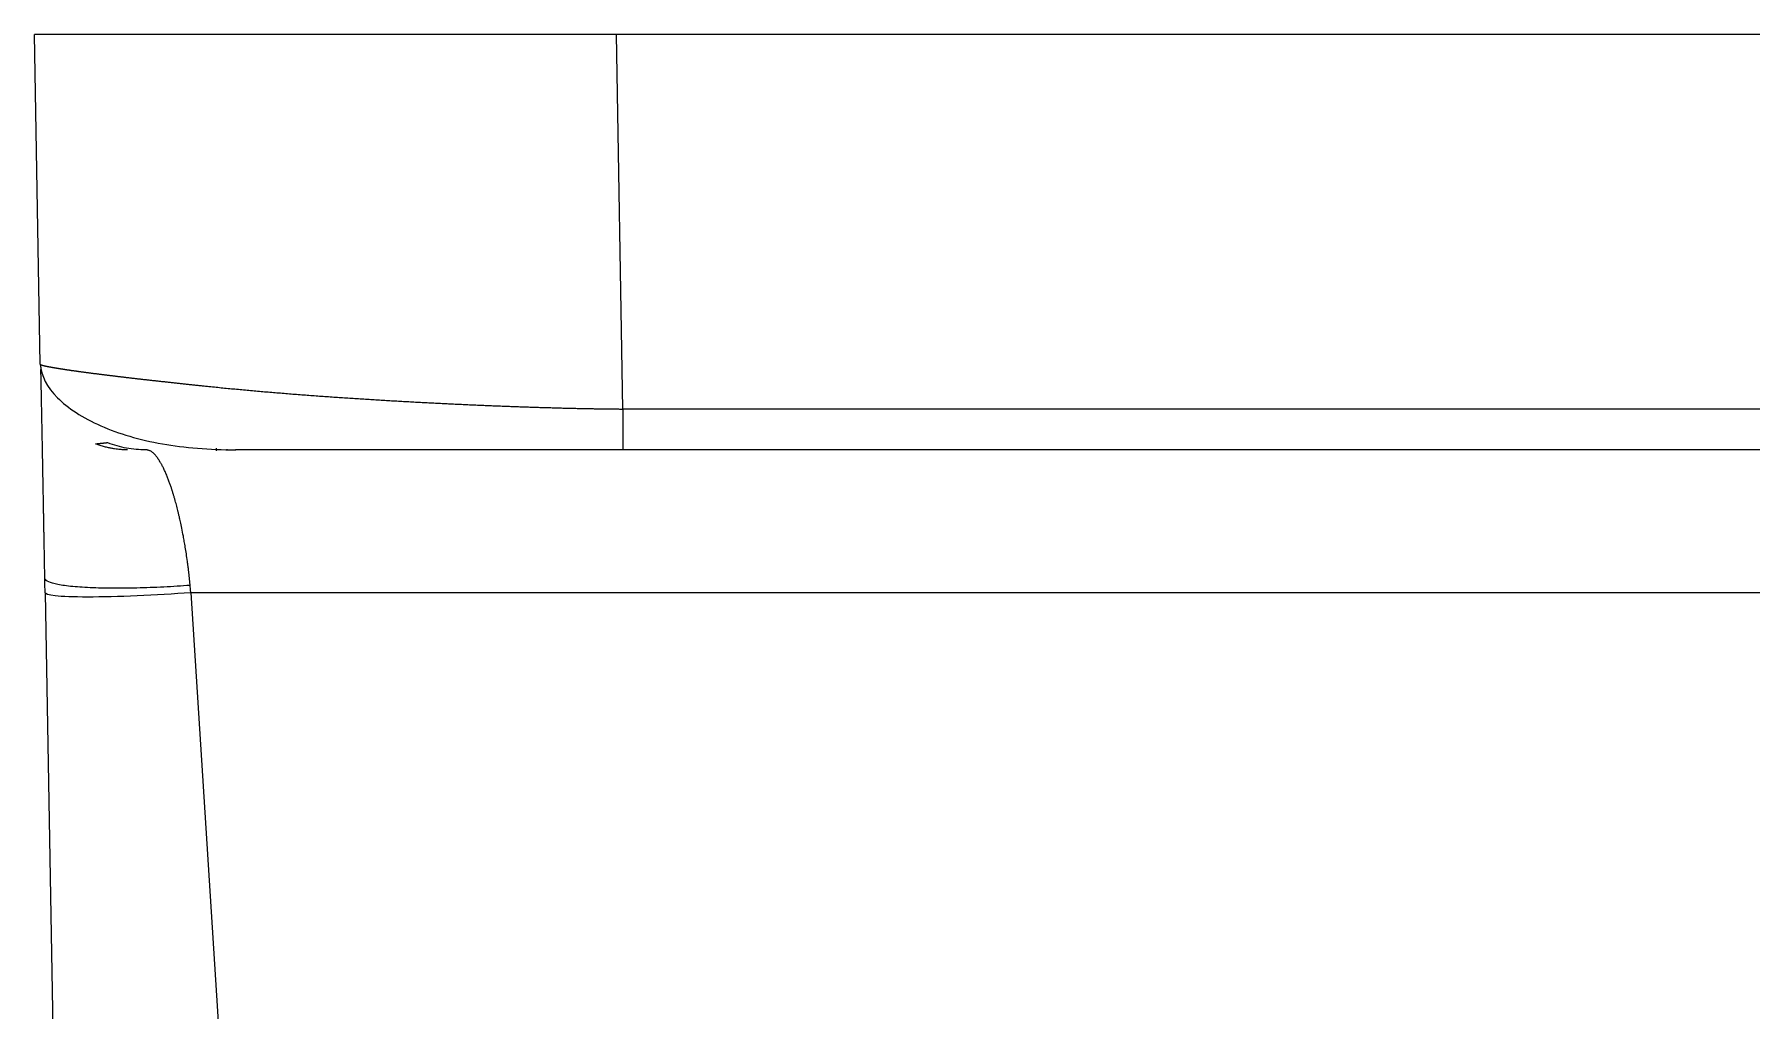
# Model space of a CAD drawing. Header units: millimetres. Extents: x 2433 to 4809, y -10272 to -6912.
# Drawn here: x 2927.5 to 2968.81, y -7211.44 to -7187.94 of the extents above; entities that cross this region are included whole.
import ezdxf

# ---------------------------------------------------------------- set-up
doc = ezdxf.new("R2010")
doc.units = ezdxf.units.MM

msp = doc.modelspace()

# ---------------------------------------------------------------- linework, layer by layer
at = {"linetype": 'Continuous', "lineweight": 18, "extrusion": (-1.22465e-16, -1, 0)}
for p, q in [((2941.499, -7187.942), (2927.501, -7187.942)), ((2927.638, -7195.878), (2927.501, -7187.942)), ((3158.794, -7187.942), (2941.499, -7187.942)), ((2931.871, -7197.903), (2931.873, -7197.963)), ((2932.142, -7197.942), (2932.142, -7197.925)), ((3176.361, -7197.942), (2941.655, -7197.942)), ((2927.759, -7201.38), (2929.779, -7317.233))]:
    msp.add_line(p, q, dxfattribs=at)
at = {"linetype": 'Continuous', "lineweight": 13, "extrusion": (-1.22465e-16, -1, 0)}
for p, q in [((2941.655, -7196.959), (2941.499, -7187.942)), ((3176.323, -7196.959), (2941.655, -7196.959)), ((2931.263, -7201.38), (2938.78, -7318.464)), ((3176.509, -7201.38), (2931.263, -7201.38))]:
    msp.add_line(p, q, dxfattribs=at)
at = {"linetype": 'Continuous', "lineweight": 18}
for points, degree, knots in [([(2927.638, -7195.878), (2927.669, -7196.168), (2927.937, -7196.697), (2929.019, -7197.402), (2930.511, -7197.841), (2931.704, -7197.938), (2932.346, -7197.942)], 3, [0, 0, 0, 0, 0.25676, 0.51098, 0.759841, 1, 1, 1, 1]), ([(2927.638, -7195.878), (2927.638, -7195.878), (2927.638, -7195.879), (2927.638, -7195.88), (2927.639, -7195.881), (2927.64, -7195.882), (2927.641, -7195.883), (2927.642, -7195.884), (2927.644, -7195.885), (2927.646, -7195.886), (2927.648, -7195.888), (2927.65, -7195.889), (2927.653, -7195.89), (2927.656, -7195.892), (2927.659, -7195.893), (2927.663, -7195.894), (2927.667, -7195.896), (2927.671, -7195.897), (2927.675, -7195.899), (2927.68, -7195.9), (2927.685, -7195.902), (2927.69, -7195.903), (2927.696, -7195.905), (2927.702, -7195.906), (2927.708, -7195.908), (2927.714, -7195.91), (2927.721, -7195.912), (2927.728, -7195.913), (2927.735, -7195.915), (2927.743, -7195.917), (2927.751, -7195.919), (2927.759, -7195.921), (2927.768, -7195.923), (2927.776, -7195.925), (2927.786, -7195.927), (2927.795, -7195.929), (2927.805, -7195.931), (2927.815, -7195.933), (2927.825, -7195.935), (2927.836, -7195.937), (2927.847, -7195.939), (2927.858, -7195.941), (2927.87, -7195.944), (2927.882, -7195.946), (2927.894, -7195.948), (2927.906, -7195.95), (2927.919, -7195.953), (2927.932, -7195.955), (2927.946, -7195.958), (2927.96, -7195.96), (2927.974, -7195.962), (2927.988, -7195.965), (2928.003, -7195.967), (2928.018, -7195.97), (2928.034, -7195.973), (2928.049, -7195.975), (2928.065, -7195.978), (2928.082, -7195.981), (2928.099, -7195.983), (2928.116, -7195.986), (2928.133, -7195.989), (2928.151, -7195.992), (2928.169, -7195.994), (2928.187, -7195.997), (2928.206, -7196), (2928.225, -7196.003), (2928.244, -7196.006), (2928.264, -7196.009), (2928.284, -7196.012), (2928.304, -7196.015), (2928.325, -7196.018), (2928.346, -7196.021), (2928.368, -7196.024), (2928.389, -7196.028), (2928.411, -7196.031), (2928.434, -7196.034), (2928.456, -7196.037), (2928.48, -7196.04), (2928.503, -7196.044), (2928.527, -7196.047), (2928.551, -7196.05), (2928.575, -7196.054), (2928.6, -7196.057), (2928.625, -7196.061), (2928.651, -7196.064), (2928.677, -7196.068), (2928.703, -7196.071), (2928.73, -7196.075), (2928.757, -7196.078), (2928.784, -7196.082), (2928.811, -7196.086), (2928.839, -7196.089), (2928.868, -7196.093), (2928.896, -7196.097), (2928.926, -7196.101), (2928.955, -7196.104), (2928.985, -7196.108), (2929.015, -7196.112), (2929.045, -7196.116), (2929.076, -7196.12), (2929.107, -7196.124), (2929.139, -7196.128), (2929.171, -7196.132), (2929.203, -7196.136), (2929.235, -7196.14), (2929.268, -7196.144), (2929.302, -7196.148), (2929.335, -7196.152), (2929.369, -7196.156), (2929.404, -7196.16), (2929.439, -7196.164), (2929.474, -7196.169), (2929.509, -7196.173), (2929.545, -7196.177), (2929.581, -7196.182), (2929.618, -7196.186), (2929.655, -7196.19), (2929.692, -7196.195), (2929.73, -7196.199), (2929.768, -7196.204), (2929.806, -7196.208), (2929.845, -7196.213), (2929.884, -7196.217), (2929.924, -7196.222), (2929.964, -7196.226), (2930.004, -7196.231), (2930.044, -7196.235), (2930.085, -7196.24), (2930.127, -7196.245), (2930.168, -7196.25), (2930.21, -7196.254), (2930.253, -7196.259), (2930.296, -7196.264), (2930.339, -7196.269), (2930.382, -7196.274), (2930.426, -7196.278), (2930.47, -7196.283), (2930.515, -7196.288), (2930.56, -7196.293), (2930.605, -7196.298), (2930.651, -7196.303), (2930.697, -7196.308), (2930.744, -7196.313), (2930.79, -7196.318), (2930.837, -7196.324), (2930.885, -7196.329), (2930.933, -7196.334), (2930.981, -7196.339), (2931.03, -7196.344), (2931.079, -7196.349), (2931.128, -7196.355), (2931.178, -7196.36), (2931.228, -7196.365), (2931.278, -7196.371), (2931.329, -7196.376), (2931.38, -7196.381), (2931.432, -7196.387), (2931.484, -7196.392), (2931.536, -7196.398), (2931.589, -7196.403), (2931.642, -7196.409), (2931.695, -7196.414), (2931.785, -7196.424), (2931.911, -7196.437), (2932.075, -7196.453), (2932.241, -7196.469), (2932.407, -7196.485), (2932.575, -7196.5), (2932.743, -7196.516), (2932.912, -7196.531), (2933.081, -7196.545), (2933.251, -7196.559), (2933.421, -7196.573), (2933.592, -7196.587), (2933.763, -7196.601), (2933.934, -7196.614), (2934.105, -7196.627), (2934.276, -7196.639), (2934.447, -7196.652), (2934.618, -7196.664), (2934.788, -7196.676), (2934.958, -7196.687), (2935.128, -7196.698), (2935.297, -7196.709), (2935.466, -7196.72), (2935.634, -7196.731), (2935.801, -7196.741), (2935.968, -7196.751), (2936.134, -7196.76), (2936.299, -7196.77), (2936.463, -7196.779), (2936.626, -7196.788), (2936.789, -7196.797), (2936.95, -7196.805), (2937.11, -7196.813), (2937.269, -7196.821), (2937.426, -7196.829), (2937.583, -7196.837), (2937.738, -7196.844), (2937.892, -7196.851), (2938.044, -7196.858), (2938.196, -7196.864), (2938.345, -7196.871), (2938.494, -7196.877), (2938.64, -7196.883), (2938.786, -7196.888), (2938.929, -7196.894), (2939.071, -7196.899), (2939.212, -7196.904), (2939.351, -7196.909), (2939.488, -7196.913), (2939.623, -7196.917), (2939.757, -7196.922), (2939.889, -7196.925), (2940.02, -7196.929), (2940.148, -7196.933), (2940.275, -7196.936), (2940.4, -7196.939), (2940.523, -7196.942), (2940.645, -7196.944), (2940.764, -7196.947), (2940.882, -7196.949), (2940.998, -7196.951), (2941.112, -7196.953), (2941.224, -7196.955), (2941.335, -7196.956), (2941.443, -7196.957), (2941.549, -7196.958), (2941.62, -7196.959), (2941.655, -7196.959)], 3, [0, 0, 0, 0, 0.002768, 0.005541, 0.008317, 0.011098, 0.013883, 0.016673, 0.019466, 0.022264, 0.025066, 0.027873, 0.030683, 0.033498, 0.036317, 0.03914, 0.041968, 0.044799, 0.047635, 0.050476, 0.05332, 0.056169, 0.059022, 0.061879, 0.064741, 0.067606, 0.070476, 0.073351, 0.076229, 0.079112, 0.081999, 0.08489, 0.087786, 0.090686, 0.09359, 0.096498, 0.09941, 0.102327, 0.105248, 0.108174, 0.111103, 0.114037, 0.116975, 0.119918, 0.122864, 0.125815, 0.128771, 0.13173, 0.134694, 0.137662, 0.140634, 0.143611, 0.146591, 0.149577, 0.152566, 0.15556, 0.158557, 0.16156, 0.164566, 0.167577, 0.170592, 0.173611, 0.176635, 0.179663, 0.182695, 0.185731, 0.188772, 0.191817, 0.194866, 0.19792, 0.200978, 0.20404, 0.207106, 0.210177, 0.213252, 0.216331, 0.219415, 0.222503, 0.225595, 0.228691, 0.231792, 0.234897, 0.238006, 0.24112, 0.244238, 0.24736, 0.250487, 0.253617, 0.256753, 0.259892, 0.263036, 0.266184, 0.269336, 0.272493, 0.275653, 0.278819, 0.281988, 0.285162, 0.28834, 0.291523, 0.294709, 0.2979, 0.301096, 0.304295, 0.307499, 0.310707, 0.31392, 0.317137, 0.320358, 0.323584, 0.326813, 0.330048, 0.333286, 0.336529, 0.339776, 0.343027, 0.346283, 0.349543, 0.352807, 0.356076, 0.359349, 0.362626, 0.365908, 0.369193, 0.372484, 0.375778, 0.379077, 0.38238, 0.385688, 0.389, 0.392316, 0.395636, 0.398961, 0.40229, 0.405624, 0.408961, 0.412303, 0.41565, 0.419001, 0.422356, 0.425715, 0.429079, 0.432447, 0.435819, 0.439196, 0.442577, 0.445962, 0.449352, 0.452746, 0.456145, 0.459547, 0.462954, 0.466366, 0.469781, 0.473202, 0.476626, 0.480055, 0.483488, 0.486925, 0.490367, 0.493813, 0.497263, 0.500718, 0.511108, 0.52141, 0.531626, 0.541754, 0.551796, 0.561751, 0.571619, 0.581399, 0.591093, 0.6007, 0.61022, 0.619653, 0.628999, 0.638259, 0.647431, 0.656516, 0.665515, 0.674426, 0.68325, 0.691988, 0.700639, 0.709202, 0.717679, 0.726069, 0.734372, 0.742588, 0.750717, 0.75876, 0.766715, 0.774583, 0.782365, 0.790059, 0.797667, 0.805188, 0.812622, 0.819969, 0.827229, 0.834402, 0.841489, 0.848488, 0.855401, 0.862227, 0.868966, 0.875618, 0.882183, 0.888661, 0.895053, 0.901358, 0.907576, 0.913707, 0.919751, 0.925708, 0.931579, 0.937363, 0.943059, 0.94867, 0.954193, 0.95963, 0.96498, 0.970243, 0.975419, 0.980509, 0.985512, 0.990428, 0.995257, 1, 1, 1, 1]), ([(2927.656, -7195.953), (2927.656, -7195.953), (2927.657, -7195.968), (2927.657, -7195.986), (2927.658, -7196.008)], 3, [0, 0, 0, 0, 0.000116, 1, 1, 1, 1]), ([(2927.753, -7201.028), (2927.744, -7200.523), (2927.733, -7199.928), (2927.722, -7199.306), (2927.711, -7198.728), (2927.701, -7198.143), (2927.691, -7197.633), (2927.681, -7197.125), (2927.665, -7196.325), (2927.658, -7196.015), (2927.657, -7196.004)], 2, [0, 0, 0, 0.198447, 0.198447, 0.396894, 0.396894, 0.595342, 0.595342, 0.793789, 0.992236, 1, 1, 1]), ([(2941.655, -7196.959), (2941.655, -7197.024), (2941.655, -7197.088), (2941.655, -7197.215), (2941.655, -7197.277), (2941.655, -7197.396), (2941.655, -7197.453), (2941.655, -7197.56), (2941.655, -7197.609), (2941.655, -7197.7), (2941.655, -7197.741), (2941.655, -7197.812), (2941.655, -7197.843), (2941.655, -7197.892), (2941.655, -7197.91), (2941.655, -7197.935), (2941.655, -7197.942), (2941.655, -7197.942)], 3, [0, 0, 0, 0, 0.125, 0.125, 0.25, 0.25, 0.375, 0.375, 0.5, 0.5, 0.625, 0.625, 0.75, 0.75, 0.875, 0.875, 1, 1, 1, 1]), ([(2929.741, -7197.942), (2929.735, -7197.942), (2929.72, -7197.942), (2929.693, -7197.941), (2929.657, -7197.94), (2929.613, -7197.938), (2929.56, -7197.934), (2929.498, -7197.928), (2929.427, -7197.918), (2929.347, -7197.905), (2929.258, -7197.886), (2929.16, -7197.86), (2929.065, -7197.83), (2929.003, -7197.808), (2928.976, -7197.797)], 3, [0, 0, 0, 0, 0.023625, 0.058005, 0.103302, 0.15972, 0.227507, 0.306946, 0.398355, 0.502088, 0.618516, 0.747962, 0.890728, 1, 1, 1, 1]), ([(2930.169, -7197.942), (2930.024, -7197.942), (2929.726, -7197.916), (2929.419, -7197.831), (2929.271, -7197.773)], 3, [0, 0, 0, 0, 0.509189, 1, 1, 1, 1]), ([(2941.655, -7197.942), (2941.486, -7197.942), (2941.041, -7197.942), (2940.757, -7197.942), (2940.432, -7197.942), (2939.829, -7197.942), (2939.227, -7197.942), (2938.008, -7197.942), (2936.898, -7197.942), (2935.742, -7197.942), (2934.747, -7197.942), (2933.709, -7197.942), (2932.885, -7197.942), (2932.6, -7197.942), (2932.34, -7197.942)], 2, [0, 0, 0, 0.057551, 0.057551, 0.115101, 0.115101, 0.230203, 0.230203, 0.460405, 0.460405, 0.690608, 0.690608, 0.92081, 0.92081, 1, 1, 1]), ([(2931.247, -7201.204), (2931.042, -7201.219), (2930.616, -7201.245), (2929.959, -7201.27), (2929.325, -7201.275), (2928.759, -7201.26), (2928.301, -7201.224), (2927.975, -7201.17), (2927.79, -7201.103), (2927.753, -7201.053), (2927.753, -7201.028)], 3, [0, 0, 0, 0, 0.124945, 0.250048, 0.375152, 0.500255, 0.625358, 0.750462, 0.875565, 1, 1, 1, 1])]:
    msp.add_open_spline(points, degree=degree, knots=knots, dxfattribs=at)
for points, degree in [([(2928.974, -7197.797), (2929.101, -7197.784), (2929.257, -7197.767)], 2), ([(2927.759, -7201.38), (2927.757, -7201.262), (2927.755, -7201.145), (2927.753, -7201.028)], 3)]:
    msp.add_open_spline(points, degree=degree, dxfattribs=at)
at = {"linetype": 'Continuous', "lineweight": 13}
for points, knots in [([(2931.247, -7201.204), (2931.247, -7201.195), (2931.245, -7201.175), (2931.243, -7201.147), (2931.24, -7201.119), (2931.237, -7201.091), (2931.235, -7201.064), (2931.232, -7201.037), (2931.229, -7201.011), (2931.227, -7200.984), (2931.224, -7200.958), (2931.221, -7200.932), (2931.218, -7200.907), (2931.215, -7200.881), (2931.212, -7200.855), (2931.209, -7200.83), (2931.206, -7200.804), (2931.203, -7200.779), (2931.199, -7200.753), (2931.196, -7200.728), (2931.193, -7200.703), (2931.189, -7200.677), (2931.186, -7200.652), (2931.175, -7200.574), (2931.158, -7200.451), (2931.132, -7200.291), (2931.108, -7200.15), (2931.08, -7199.996), (2931.049, -7199.837), (2931.017, -7199.683), (2930.991, -7199.568), (2930.974, -7199.491), (2930.959, -7199.429), (2930.944, -7199.369), (2930.927, -7199.3), (2930.909, -7199.233), (2930.893, -7199.179), (2930.881, -7199.135), (2930.871, -7199.101), (2930.861, -7199.067), (2930.851, -7199.032), (2930.84, -7198.996), (2930.828, -7198.959), (2930.82, -7198.93), (2930.812, -7198.907), (2930.805, -7198.885), (2930.795, -7198.855), (2930.778, -7198.804), (2930.759, -7198.75), (2930.733, -7198.678), (2930.703, -7198.599), (2930.664, -7198.506), (2930.624, -7198.418), (2930.594, -7198.355), (2930.572, -7198.312), (2930.558, -7198.287), (2930.544, -7198.263), (2930.53, -7198.239), (2930.518, -7198.22), (2930.506, -7198.201), (2930.491, -7198.176), (2930.469, -7198.143), (2930.446, -7198.112), (2930.423, -7198.082), (2930.399, -7198.053), (2930.372, -7198.026), (2930.344, -7198.002), (2930.317, -7197.983), (2930.291, -7197.968), (2930.266, -7197.958), (2930.243, -7197.951), (2930.222, -7197.946), (2930.203, -7197.943), (2930.185, -7197.942), (2930.174, -7197.942), (2930.169, -7197.942)], [0, 0, 0, 0, 0.005419, 0.010754, 0.016009, 0.021188, 0.026301, 0.031354, 0.036355, 0.041312, 0.046233, 0.051126, 0.055998, 0.060857, 0.06571, 0.070566, 0.075426, 0.080291, 0.085159, 0.090029, 0.094901, 0.099774, 0.104647, 0.109519, 0.144613, 0.176286, 0.204609, 0.229669, 0.27089, 0.30433, 0.329875, 0.347327, 0.356516, 0.372882, 0.38924, 0.405533, 0.421689, 0.429935, 0.438462, 0.447269, 0.456384, 0.465848, 0.47571, 0.48603, 0.489397, 0.495322, 0.503854, 0.515037, 0.538931, 0.551828, 0.580534, 0.613997, 0.645636, 0.677323, 0.688272, 0.699221, 0.710167, 0.721117, 0.732082, 0.737396, 0.750118, 0.770375, 0.790942, 0.806637, 0.829092, 0.851439, 0.873541, 0.896291, 0.916692, 0.934754, 0.95093, 0.965416, 0.978337, 0.989827, 1, 1, 1, 1]), ([(2931.263, -7201.38), (2930.851, -7201.41), (2929.959, -7201.464), (2928.71, -7201.495), (2927.907, -7201.463), (2927.759, -7201.41), (2927.759, -7201.38)], [0, 0, 0, 0, 0.249999, 0.500001, 0.750003, 1, 1, 1, 1]), ([(2931.263, -7201.38), (2931.262, -7201.373), (2931.261, -7201.353), (2931.257, -7201.316), (2931.253, -7201.265), (2931.249, -7201.226), (2931.247, -7201.204)], [0, 0, 0, 0, 0.134053, 0.336554, 0.626787, 1, 1, 1, 1])]:
    msp.add_open_spline(points, degree=3, knots=knots, dxfattribs=at)

doc.saveas('drawing.dxf')
